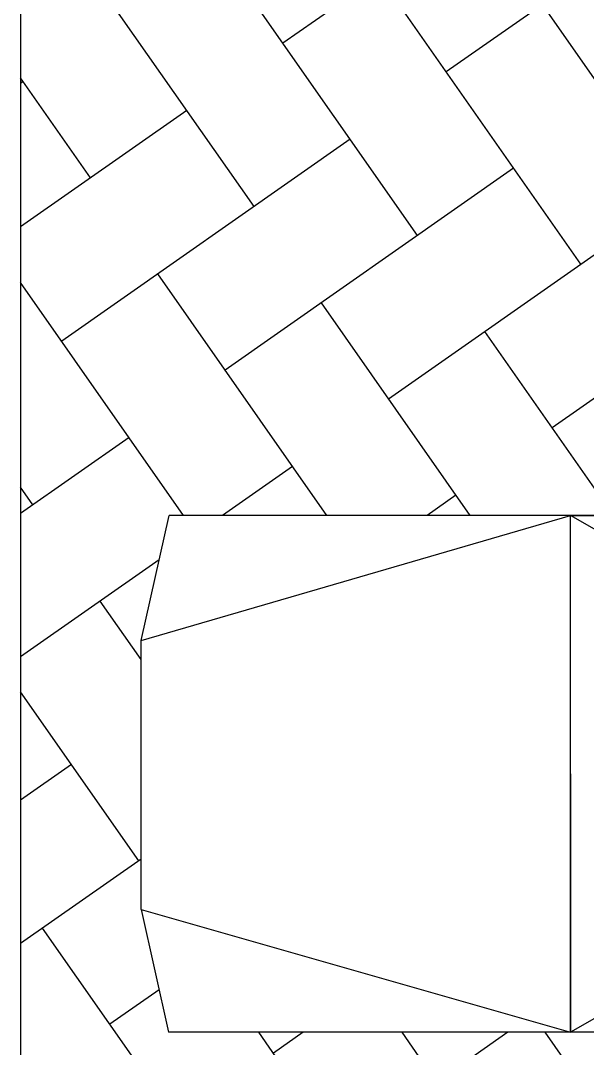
# Model space of a CAD drawing. Header units: millimetres. Extents: x 147955 to 203420, y 211875 to 264111.
# Drawn here: x 151473 to 154418, y 226077 to 231413 of the extents above; entities that cross this region are included whole.
import ezdxf

# ---------------------------------------------------------------- set-up
doc = ezdxf.new("R2010")
doc.units = ezdxf.units.MM
doc.layers.add('HATCH', color=7, linetype='Continuous')

# ---------------------------------------------------------------- blocks, each defined once
blk = doc.blocks.new('Car')
for p, q in [((-13.46, 0), (13.46, 0)), ((-13.46, 0), (-25.75, -2.72)), ((-13.46, 0), (-25.75, -42.97)), ((13.46, 0), (25.96, -2.8)), ((13.46, 0), (25.96, -42.97)), ((-25.75, -42.97), (-25.75, -2.72)), ((25.96, -42.97), (25.96, -2.8)), ((-25.75, -64.67), (-25.75, -42.97)), ((0.11, -42.97), (-25.75, -42.97)), ((-25.75, -42.97), (25.96, -42.97)), ((-22.75, -48.19), (-25.75, -42.97)), ((22.96, -48.19), (25.96, -42.97)), ((25.96, -64.67), (25.96, -42.97)), ((25.96, -42.97), (25.96, -64.67))]:
    blk.add_line(p, q)

msp = doc.modelspace()

# ---------------------------------------------------------------- hatches: boundary and pattern name
at = {"layer": 'HATCH'}
h = msp.add_hatch(dxfattribs=at)
h.set_pattern_fill('AR-HBONE', color=256, scale=6, angle=80)
h.paths.add_polyline_path([(160123.241, 236874.503), (151473.241, 236874.503), (151473.241, 223874.503), (160123.241, 223874.503)])
h.paths.add_polyline_path([(156703.636, 232297.946), (155528.013, 232297.946), (154821.416, 232297.946), (154856.379, 232135.834), (154965.779, 231702.502, -0.52538152), (154687.726, 232135.834), (154635.12, 232297.946), (154352.39, 232297.946), (152514.554, 232297.946, -0.35164882), (152098.123, 232632.148), (152055.351, 233250.183, -0.07792138), (152024.647, 233446.01), (152024.647, 233941.702, -0.0798518), (152056.872, 234142.198), (152101.692, 234765.762, -0.35102815), (152517.918, 235099.044), (154352.39, 235099.044), (154635.12, 235099.044), (154687.726, 235261.155, -0.52538152), (154965.779, 235694.488), (154856.379, 235261.155), (154821.416, 235099.044), (155528.013, 235099.044), (156703.636, 235099.044), (158538.108, 235099.044, -0.35102815), (158954.334, 234765.762), (158999.154, 234142.198, -0.0798518), (159031.38, 233941.702), (159031.38, 233446.01, -0.07792138), (159000.675, 233250.183), (158957.903, 232632.148, -0.35164882), (158541.472, 232297.946)], flags=16)
h.paths.add_polyline_path([(156703.636, 232297.946), (156420.917, 232460.33), (155528.013, 232460.33), (154635.109, 232460.33), (154352.39, 232297.946), (154352.39, 235099.044), (154635.109, 234936.659), (155528.013, 234936.659), (156420.917, 234936.659), (156703.636, 235099.044)], flags=0)
h.paths.add_polyline_path([(158666.139, 228843.364), (158811.465, 228194.807), (158811.465, 226797.879), (158670.102, 226160.41), (156581.899, 226160.41), (155455.861, 226160.41), (154329.823, 226160.41), (152241.62, 226160.41), (152100.257, 226797.879), (152100.257, 228194.807), (152245.583, 228843.364), (154329.823, 228843.364), (155455.861, 228843.364), (156581.899, 228843.364)], flags=16)
h.paths.add_polyline_path([(156581.899, 228843.364), (156581.899, 226160.41), (156311.105, 226315.945), (155455.861, 226315.945), (154600.618, 226315.945), (154329.823, 226160.41), (154329.823, 227501.887), (154329.823, 228843.364), (155455.861, 228843.364)], flags=0)

# ---------------------------------------------------------------- linework, layer by layer
msp.add_line((151473.241, 236874.503), (151473.241, 223874.503))

# ---------------------------------------------------------------- block references
at = {"xscale": 51.88675383063455, "yscale": 51.88675383063455, "zscale": 51.88675383063455, "rotation": 90}
msp.add_blockref('Car', (152100.257, 227496.343), dxfattribs=at)

doc.saveas('drawing.dxf')
